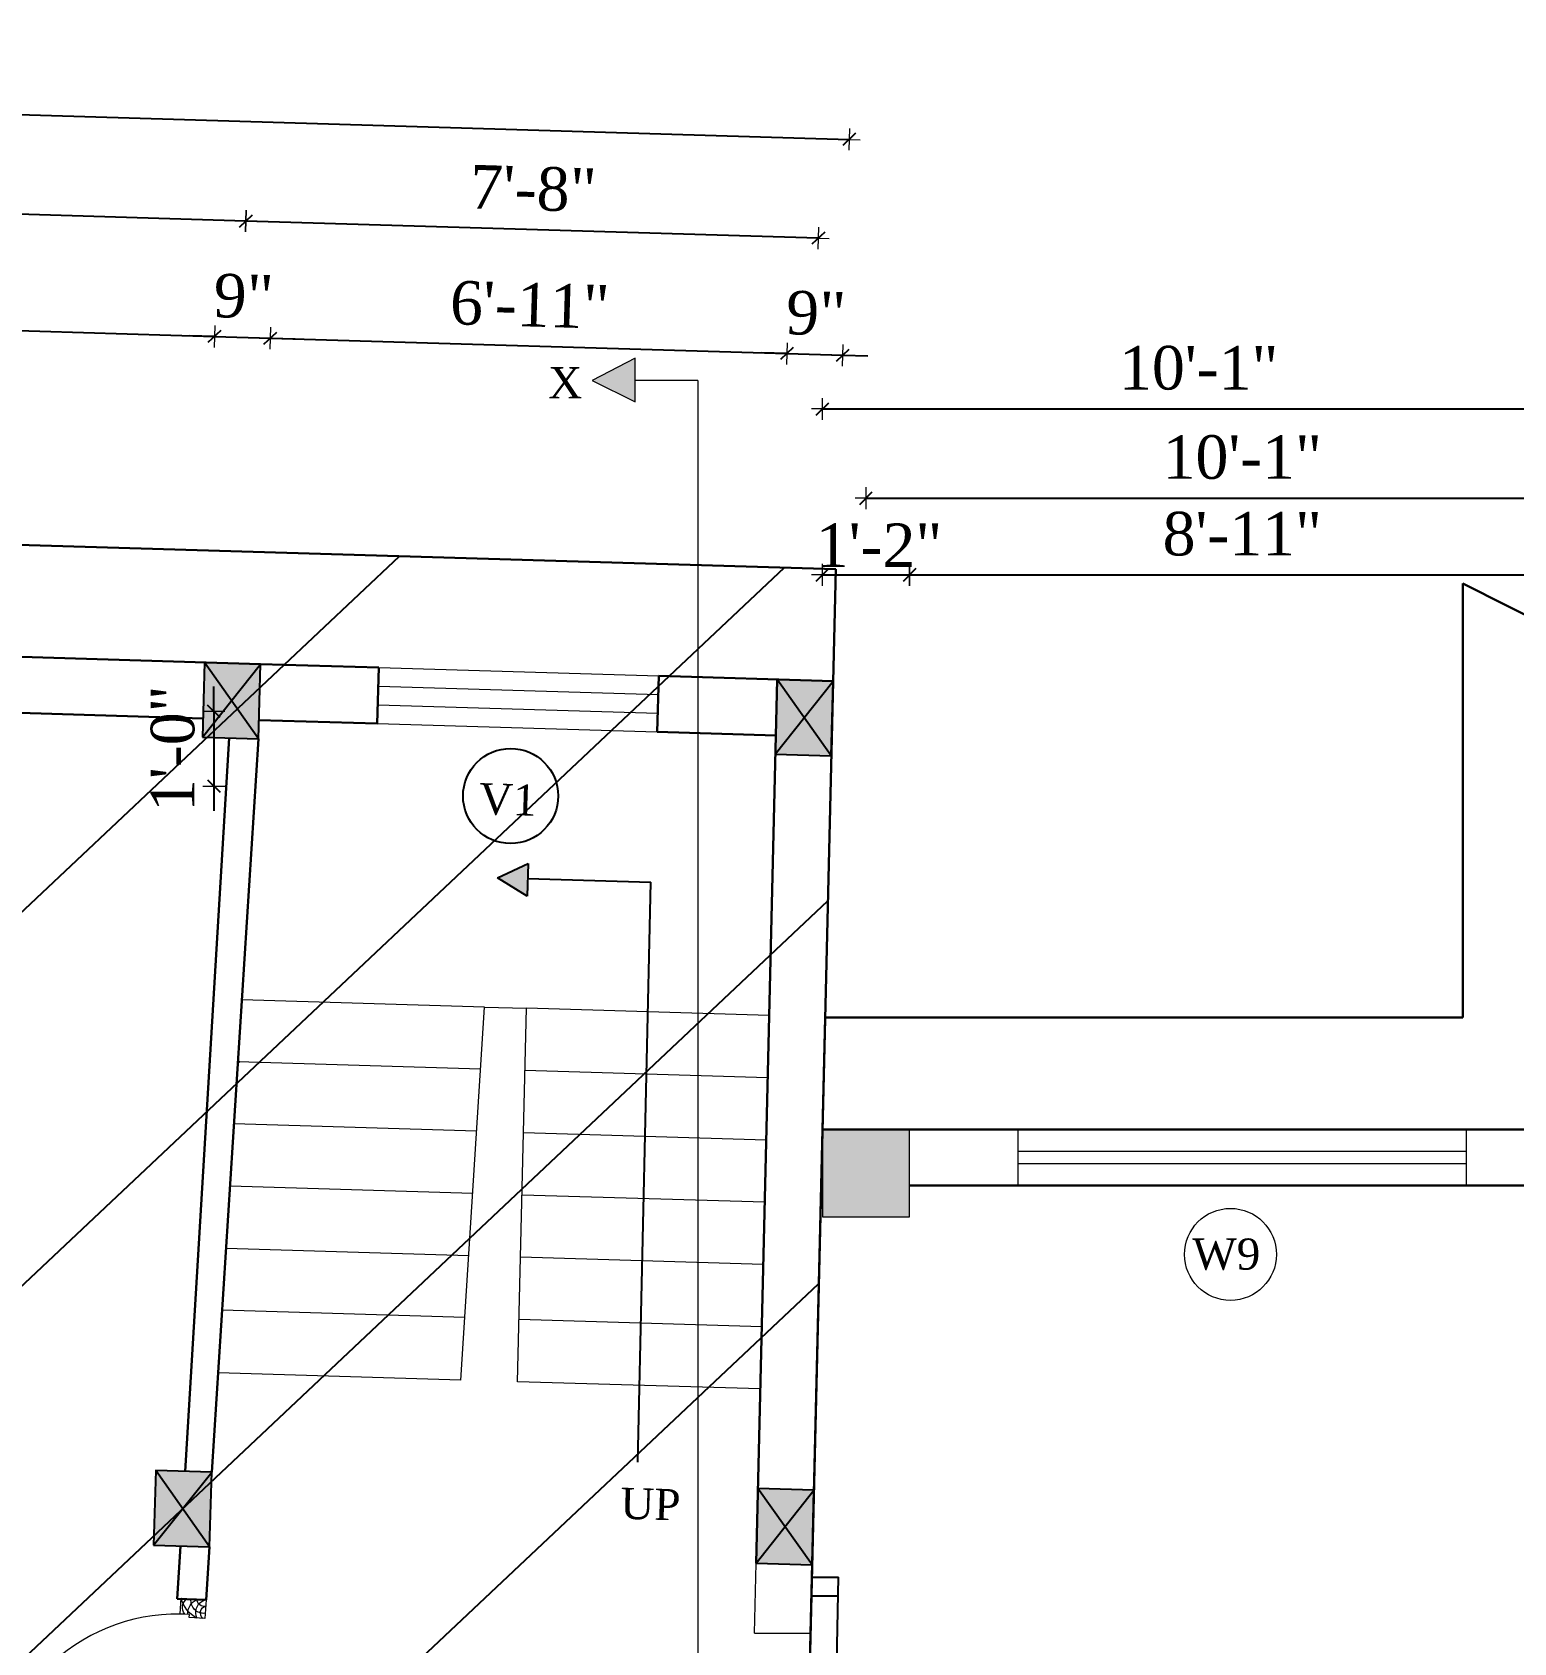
# Model space of a CAD drawing. Header units: inches. Extents: x 4069 to 291496, y -47643 to 12535.
# Drawn here: x 121322.4 to 121560.4, y -23113.2 to -22854.5 of the extents above; entities that cross this region are included whole.
import ezdxf

# ---------------------------------------------------------------- set-up
doc = ezdxf.new("R2010")
doc.units = ezdxf.units.IN
doc.header["$LTSCALE"] = 5
doc.header["$MEASUREMENT"] = 0
for name, color, linetype, lineweight in [('A-WALL', 7, 'Continuous', 9), ('Dimension', 7, 'Continuous', 18), ('DOOR', 62, 'Continuous', 0), ('Dw', 2, 'Continuous', 18), ('tefriş', 30, 'Continuous', 9)]:
    doc.layers.add(name, color=color, linetype=linetype, lineweight=lineweight)
doc.layers.add('dim line', color=7, linetype='Continuous', lineweight=15, true_color=0xfab2b2)
doc.layers.add('TEXT', color=6, linetype='Continuous')
doc.layers.add('WALL', color=7, linetype='Continuous')
doc.styles.add('ordinary', font='times.ttf')
doc.dimstyles.new('Copy of 96', dxfattribs={"dimtxt": 7, "dimasz": 4, "dimexe": 0.5, "dimexo": 0.5, "dimgap": 3, "dimtad": 1, "dimdec": 1, "dimzin": 11, "dimdsep": 46, "dimlunit": 4, "dimtxsty": 'ordinary', "dimblk": 'OBLIQUE', "dimcen": 0.09, "dimse1": 1, "dimse2": 1, "dimclrt": 6, "dimazin": 0, "dimtfac": 1, "dimtdec": 1, "dimtix": 1, "dimtmove": 2, "dimatfit": 3, "dimldrblk": 'leader', "dimfxl": 0.5, "dimfxlon": 1, "dimtolj": 1, "dimtzin": 0, "dimarcsym": 0})

# ---------------------------------------------------------------- blocks, each defined once
blk = doc.blocks.new('C1a')
at = {"color": 1, "ltscale": 5}
for p, q in [((18657.75, 4625.76), (18648.75, 4625.76)), ((18648.75, 4625.76), (18648.82, 4613.76)), ((18657.82, 4613.76), (18657.75, 4625.76)), ((18648.82, 4613.76), (18657.82, 4613.76))]:
    blk.add_line(p, q, dxfattribs=at)
blk = doc.blocks.new('A$C27B36B59')
at = {"layer": 'DOOR'}
for p, q in [((0, 4), (0, 0)), ((2.5, 4), (0, 4)), ((2.5, 2.5), (2.5, 4)), ((0, 0), (3, 0)), ((3, 2.5), (2.5, 2.5)), ((3, 0), (3, 2.5))]:
    blk.add_line(p, q, dxfattribs=at)
for centre, radius, start, end in [((-1.4, -0.54), 4.75, 22.1411, 72.838), ((1.34, 2.09), 1.64, 45.138, 144.8948), ((2.21, 0.3), 2.49, 83.3149, 152.658), ((0.13, 0.37), 2.05, 349.4875, 93.6805), ((1.96, -0.47), 2.01, 58.7447, 166.495), ((-0.06, 0.32), 1.13, 343.542, 86.947), ((2.08, -0.4), 1.17, 38.2816, 160.1519)]:
    blk.add_arc(centre, radius, start, end, dxfattribs=at)
blk = doc.blocks.new('D2')
at = {"layer": 'DOOR'}
for p, q in [((74473.95, 24047.59), (74473.95, 24018.09)), ((74473.95, 24047.59), (74475.45, 24047.59)), ((74475.45, 24047.59), (74475.45, 24018.13))]:
    blk.add_line(p, q, dxfattribs=at)
blk.add_arc((74473.95, 24047.59), 29.5, 180, 272.9146, dxfattribs=at)
at = {"layer": 'DOOR', "xscale": -1, "rotation": 180}
blk.add_blockref('A$C27B36B59', (74441.95, 24050.09), dxfattribs=at)
at = {"layer": 'DOOR', "rotation": 180}
blk.add_blockref('A$C27B36B59', (74477.95, 24050.09), dxfattribs=at)
blk = doc.blocks.new('oblique')
at = {"color": 0, "lineweight": -2}
blk.add_line((0.25, 0.25), (-0.25, -0.25), dxfattribs=at)
at = {"layer": 'dim line', "lineweight": 9}
for p, q in [((-0.4375, 0), (0.4375, 0)), ((0, 0.4375), (0, -0.4375))]:
    blk.add_line(p, q, dxfattribs=at)
blk = doc.blocks.new('*D3248')
at = {"layer": 'A-WALL', "color": 0, "lineweight": -2, "ltscale": 50, "transparency": 16777216}
blk.add_line((121196.74, -22898.76), (121351.67, -22903.38), dxfattribs=at)
at = {"layer": 'Defpoints', "color": 0, "ltscale": 50, "transparency": 16777216}
for p in [(121351.67, -22903.38), (121195.18, -22951.11), (121350.11, -22955.73)]:
    blk.add_point(p, dxfattribs=at)
at = {"layer": 'A-WALL', "color": 0, "lineweight": -2, "ltscale": 50, "transparency": 16777216, "xscale": 4, "yscale": 4, "zscale": 4}
for p, rotation in [((121196.74, -22898.76), 178.2899854281422), ((121351.67, -22903.38), 358.2899854281421)]:
    blk.add_blockref('oblique', p, dxfattribs=dict(at, rotation=rotation))
at = {"layer": 'A-WALL', "color": 6, "ltscale": 50, "transparency": 16777216, "insert": (121274.4, -22894.57), "char_height": 7, "attachment_point": 5, "rotation": 358.29, "style": 'ordinary'}
blk.add_mtext('\\A1;12\'-11"', dxfattribs=at)
blk = doc.blocks.new('_OBLIQUE')
at = {"color": 0, "linetype": 'ByBlock'}
blk.add_line((-0.5, -0.5), (0.5, 0.5), dxfattribs=at)
blk = doc.blocks.new('leader')
at = {"layer": 'Dimension'}
for p, q in [((0, -4.328), (0, 4.328)), ((-4.424, 0), (4.424, 0))]:
    blk.add_line(p, q, dxfattribs=at)
blk = doc.blocks.new('*D3249')
at = {"layer": 'A-WALL', "color": 0, "lineweight": -2, "ltscale": 50, "transparency": 16777216}
for p, q in [((121351.67, -22903.38), (121347.68, -22903.26)), ((121351.67, -22903.38), (121360.67, -22903.65)), ((121360.67, -22903.65), (121364.67, -22903.77))]:
    blk.add_line(p, q, dxfattribs=at)
at = {"layer": 'Defpoints', "color": 0, "ltscale": 50, "transparency": 16777216}
for p in [(121360.67, -22903.65), (121350.11, -22955.73), (121359.11, -22956)]:
    blk.add_point(p, dxfattribs=at)
at = {"layer": 'A-WALL', "color": 0, "lineweight": -2, "ltscale": 50, "transparency": 16777216, "xscale": 4, "yscale": 4, "zscale": 4}
for p, rotation in [((121351.67, -22903.38), 358.2899854281421), ((121360.67, -22903.65), 178.2899854281422)]:
    blk.add_blockref('oblique', p, dxfattribs=dict(at, rotation=rotation))
at = {"layer": 'A-WALL', "color": 6, "ltscale": 50, "transparency": 16777216, "insert": (121356.37, -22896.95), "char_height": 7, "attachment_point": 5, "rotation": 358.29, "style": 'ordinary'}
blk.add_mtext('\\A1;9"', dxfattribs=at)
blk = doc.blocks.new('*D3250')
at = {"layer": 'A-WALL', "color": 0, "lineweight": -2, "ltscale": 50, "transparency": 16777216}
blk.add_line((121360.67, -22903.65), (121443.63, -22906.13), dxfattribs=at)
at = {"layer": 'Defpoints', "color": 0, "ltscale": 50, "transparency": 16777216}
for p in [(121443.63, -22906.13), (121359.11, -22956), (121442.07, -22958.48)]:
    blk.add_point(p, dxfattribs=at)
at = {"layer": 'A-WALL', "color": 0, "lineweight": -2, "ltscale": 50, "transparency": 16777216, "xscale": 4, "yscale": 4, "zscale": 4}
for p, rotation in [((121360.67, -22903.65), 178.2899854281422), ((121443.63, -22906.13), 358.2899854281421)]:
    blk.add_blockref('oblique', p, dxfattribs=dict(at, rotation=rotation))
at = {"layer": 'A-WALL', "color": 6, "ltscale": 50, "transparency": 16777216, "insert": (121402.35, -22898.33), "char_height": 7, "attachment_point": 5, "rotation": 358.29, "style": 'ordinary'}
blk.add_mtext('\\A1;6\'-11"', dxfattribs=at)
blk = doc.blocks.new('*D3251')
at = {"layer": 'A-WALL', "color": 0, "lineweight": -2, "ltscale": 50, "transparency": 16777216}
for p, q in [((121443.63, -22906.13), (121439.64, -22906.01)), ((121443.63, -22906.13), (121452.63, -22906.4)), ((121452.63, -22906.4), (121456.63, -22906.52))]:
    blk.add_line(p, q, dxfattribs=at)
at = {"layer": 'Defpoints', "color": 0, "ltscale": 50, "transparency": 16777216}
for p in [(121452.63, -22906.4), (121442.07, -22958.48), (121451.07, -22958.75)]:
    blk.add_point(p, dxfattribs=at)
at = {"layer": 'A-WALL', "color": 0, "lineweight": -2, "ltscale": 50, "transparency": 16777216, "xscale": 4, "yscale": 4, "zscale": 4}
for p, rotation in [((121443.63, -22906.13), 358.2899854281421), ((121452.63, -22906.4), 178.2899854281422)]:
    blk.add_blockref('oblique', p, dxfattribs=dict(at, rotation=rotation))
at = {"layer": 'A-WALL', "color": 6, "ltscale": 50, "transparency": 16777216, "insert": (121448.33, -22899.69), "char_height": 7, "attachment_point": 5, "rotation": 358.29, "style": 'ordinary'}
blk.add_mtext('\\A1;9"', dxfattribs=at)
blk = doc.blocks.new('*D3252')
at = {"layer": 'A-WALL', "color": 0, "lineweight": -2, "ltscale": 50, "transparency": 16777216}
blk.add_line((121448.69, -22887.59), (121356.73, -22884.85), dxfattribs=at)
at = {"layer": 'Defpoints', "color": 0, "ltscale": 50, "transparency": 16777216}
for p in [(121356.73, -22884.85), (121354.61, -22955.87), (121446.57, -22958.61)]:
    blk.add_point(p, dxfattribs=at)
at = {"layer": 'A-WALL', "color": 0, "lineweight": -2, "ltscale": 50, "transparency": 16777216, "xscale": 4, "yscale": 4, "zscale": 4}
for p, rotation in [((121356.73, -22884.85), 178.2899854281389), ((121448.69, -22887.59), 358.2899854281389)]:
    blk.add_blockref('oblique', p, dxfattribs=dict(at, rotation=rotation))
at = {"layer": 'A-WALL', "color": 6, "ltscale": 50, "transparency": 16777216, "insert": (121402.91, -22879.65), "char_height": 7, "attachment_point": 5, "rotation": 358.29, "style": 'ordinary'}
blk.add_mtext('\\A1;7\'-8"', dxfattribs=at)
blk = doc.blocks.new('*D3253')
at = {"layer": 'A-WALL', "color": 0, "lineweight": -2, "ltscale": 50, "transparency": 16777216}
blk.add_line((121356.73, -22884.85), (121192.8, -22879.96), dxfattribs=at)
at = {"layer": 'Defpoints', "color": 0, "ltscale": 50, "transparency": 16777216}
for p in [(121192.8, -22879.96), (121190.68, -22950.97), (121354.61, -22955.87)]:
    blk.add_point(p, dxfattribs=at)
at = {"layer": 'A-WALL', "color": 0, "lineweight": -2, "ltscale": 50, "transparency": 16777216, "xscale": 4, "yscale": 4, "zscale": 4}
for p, rotation in [((121192.8, -22879.96), 178.2899854281422), ((121356.73, -22884.85), 358.2899854281421)]:
    blk.add_blockref('oblique', p, dxfattribs=dict(at, rotation=rotation))
at = {"layer": 'A-WALL', "color": 6, "ltscale": 50, "transparency": 16777216, "insert": (121274.96, -22875.84), "char_height": 7, "attachment_point": 5, "rotation": 358.29, "style": 'ordinary'}
blk.add_mtext('\\A1;13\'-8"', dxfattribs=at)
blk = doc.blocks.new('*D3255')
at = {"layer": 'A-WALL', "color": 0, "lineweight": -2, "ltscale": 50, "transparency": 16777216}
blk.add_line((121074.83, -22860.41), (121453.66, -22871.72), dxfattribs=at)
at = {"layer": 'Defpoints', "color": 0, "ltscale": 50, "transparency": 16777216}
for p in [(121453.66, -22871.72), (121072.24, -22947.44), (121451.07, -22958.75)]:
    blk.add_point(p, dxfattribs=at)
at = {"layer": 'A-WALL', "color": 0, "lineweight": -2, "ltscale": 50, "transparency": 16777216, "xscale": 4, "yscale": 4, "zscale": 4}
for p, rotation in [((121074.83, -22860.41), 178.2899854281422), ((121453.66, -22871.72), 358.2899854281421)]:
    blk.add_blockref('oblique', p, dxfattribs=dict(at, rotation=rotation))
at = {"layer": 'A-WALL', "color": 6, "ltscale": 50, "transparency": 16777216, "insert": (121264.45, -22859.5), "char_height": 7, "attachment_point": 5, "rotation": 358.29, "style": 'ordinary'}
blk.add_mtext('\\A1;31\'-7"', dxfattribs=at)
blk = doc.blocks.new('*D3265')
at = {"layer": 'A-WALL', "color": 0, "lineweight": -2, "ltscale": 50, "transparency": 16777216}
for p, q in [((121351.58, -22963.6), (121351.58, -22959.6)), ((121351.58, -22963.6), (121351.58, -22975.6)), ((121351.58, -22975.6), (121351.58, -22979.6))]:
    blk.add_line(p, q, dxfattribs=at)
at = {"layer": 'Defpoints', "color": 0, "ltscale": 50, "transparency": 16777216}
for p in [(121279.98, -22963.6), (121280.05, -22975.6), (121351.58, -22975.6)]:
    blk.add_point(p, dxfattribs=at)
at = {"layer": 'A-WALL', "color": 0, "lineweight": -2, "ltscale": 50, "transparency": 16777216, "xscale": 4, "yscale": 4, "zscale": 4}
for p, rotation in [((121351.58, -22963.6), 270), ((121351.58, -22975.6), 90)]:
    blk.add_blockref('oblique', p, dxfattribs=dict(at, rotation=rotation))
at = {"layer": 'A-WALL', "color": 6, "ltscale": 50, "transparency": 16777216, "insert": (121345.01, -22969.6), "char_height": 7, "attachment_point": 5, "rotation": 90, "style": 'ordinary'}
blk.add_mtext('\\A1;1\'-0"', dxfattribs=at)
blk = doc.blocks.new('x-x')
at = {"ltscale": 5}
for points in [[(11364.03, -701.52), (11364.03, -694.51), (11357.15, -698.09)], [(11364.03, -1135.52), (11364.03, -1128.51), (11357.15, -1132.09)]]:
    blk.add_hatch(color=256, dxfattribs=at).paths.add_polyline_path(points)
for p, q in [((11364.03, -694.51), (11357.15, -698.09)), ((11364.03, -701.52), (11364.03, -694.51)), ((11357.15, -698.09), (11364.03, -701.52)), ((11374.13, -698.09), (11364.03, -698.09)), ((11374.13, -698.09), (11374.13, -1132.09)), ((11364.03, -1128.51), (11357.15, -1132.09)), ((11364.03, -1135.52), (11364.03, -1128.51)), ((11357.15, -1132.09), (11364.03, -1135.52)), ((11374.13, -1132.09), (11364.03, -1132.09))]:
    blk.add_line(p, q, dxfattribs=at)
at = {"layer": 'A-WALL', "color": 1, "ltscale": 5}
blk.add_line((11374.13, -1120.09), (11374.13, -1132.09), dxfattribs=at)
at = {"layer": 'TEXT', "style": 'ordinary'}
for p in [(11350.08, -700.97), (11350.08, -1134.1)]:
    blk.add_text('X', height=5, dxfattribs=at).set_placement(p)
blk = doc.blocks.new('*D4979')
at = {"layer": 'A-WALL', "color": 0, "lineweight": -2, "ltscale": 50, "transparency": 16777216}
blk.add_line((121449.36, -22941.67), (121463.36, -22941.67), dxfattribs=at)
at = {"layer": 'Defpoints', "color": 0, "ltscale": 50, "transparency": 16777216}
for p in [(121463.36, -22941.67), (121449.36, -23030.78), (121463.36, -23030.78)]:
    blk.add_point(p, dxfattribs=at)
at = {"layer": 'A-WALL', "color": 0, "lineweight": -2, "ltscale": 50, "transparency": 16777216, "xscale": 4, "yscale": 4, "zscale": 4, "rotation": 180}
blk.add_blockref('oblique', (121449.36, -22941.67), dxfattribs=at)
at = {"layer": 'A-WALL', "color": 0, "lineweight": -2, "ltscale": 50, "transparency": 16777216, "xscale": 4, "yscale": 4, "zscale": 4}
blk.add_blockref('oblique', (121463.36, -22941.67), dxfattribs=at)
at = {"layer": 'A-WALL', "color": 6, "ltscale": 50, "transparency": 16777216, "insert": (121458.45, -22936.92), "char_height": 7, "attachment_point": 5, "style": 'ordinary'}
blk.add_mtext('\\A1;1\'-2"', dxfattribs=at)
blk = doc.blocks.new('*D4980')
at = {"layer": 'A-WALL', "color": 0, "lineweight": -2, "ltscale": 5, "transparency": 16777216}
blk.add_line((121463.36, -22941.67), (121570.25, -22941.67), dxfattribs=at)
at = {"layer": 'Defpoints', "color": 0, "ltscale": 5, "transparency": 16777216}
for p in [(121570.25, -22941.67), (121570.25, -22959.4), (121463.36, -23030.78)]:
    blk.add_point(p, dxfattribs=at)
at = {"layer": 'A-WALL', "color": 0, "lineweight": -2, "ltscale": 5, "transparency": 16777216, "xscale": 4, "yscale": 4, "zscale": 4, "rotation": 180}
blk.add_blockref('oblique', (121463.36, -22941.67), dxfattribs=at)
at = {"layer": 'A-WALL', "color": 0, "lineweight": -2, "ltscale": 5, "transparency": 16777216, "xscale": 4, "yscale": 4, "zscale": 4}
blk.add_blockref('oblique', (121570.25, -22941.67), dxfattribs=at)
at = {"layer": 'A-WALL', "color": 6, "ltscale": 5, "transparency": 16777216, "insert": (121516.8, -22935.11), "char_height": 7, "attachment_point": 5, "style": 'ordinary'}
blk.add_mtext('\\A1;8\'-11"', dxfattribs=at)
blk = doc.blocks.new('*D4986')
at = {"layer": 'A-WALL', "color": 0, "lineweight": -2, "ltscale": 5, "transparency": 16777216}
blk.add_line((121456.36, -22929.36), (121577.25, -22929.36), dxfattribs=at)
at = {"layer": 'Defpoints', "color": 0, "ltscale": 5, "transparency": 16777216}
for p in [(121577.25, -22929.36), (121456.36, -23037.78), (121577.25, -23037.78)]:
    blk.add_point(p, dxfattribs=at)
at = {"layer": 'A-WALL', "color": 0, "lineweight": -2, "ltscale": 5, "transparency": 16777216, "xscale": 4, "yscale": 4, "zscale": 4, "rotation": 180}
blk.add_blockref('oblique', (121456.36, -22929.36), dxfattribs=at)
at = {"layer": 'A-WALL', "color": 0, "lineweight": -2, "ltscale": 5, "transparency": 16777216, "xscale": 4, "yscale": 4, "zscale": 4}
blk.add_blockref('oblique', (121577.25, -22929.36), dxfattribs=at)
at = {"layer": 'A-WALL', "color": 6, "ltscale": 5, "transparency": 16777216, "insert": (121516.8, -22922.8), "char_height": 7, "attachment_point": 5, "style": 'ordinary'}
blk.add_mtext('\\A1;10\'-1"', dxfattribs=at)
blk = doc.blocks.new('*D4988')
at = {"layer": 'A-WALL', "color": 0, "lineweight": -2, "ltscale": 5, "transparency": 16777216}
blk.add_line((121449.36, -22915.02), (121570.25, -22915.02), dxfattribs=at)
at = {"layer": 'Defpoints', "color": 0, "ltscale": 5, "transparency": 16777216}
for p in [(121570.25, -22915.02), (121570.25, -22959.4), (121449.36, -23030.78)]:
    blk.add_point(p, dxfattribs=at)
at = {"layer": 'A-WALL', "color": 0, "lineweight": -2, "ltscale": 5, "transparency": 16777216, "xscale": 4, "yscale": 4, "zscale": 4, "rotation": 180}
blk.add_blockref('oblique', (121449.36, -22915.02), dxfattribs=at)
at = {"layer": 'A-WALL', "color": 0, "lineweight": -2, "ltscale": 5, "transparency": 16777216, "xscale": 4, "yscale": 4, "zscale": 4}
blk.add_blockref('oblique', (121570.25, -22915.02), dxfattribs=at)
at = {"layer": 'A-WALL', "color": 6, "ltscale": 5, "transparency": 16777216, "insert": (121509.8, -22908.46), "char_height": 7, "attachment_point": 5, "style": 'ordinary'}
blk.add_mtext('\\A1;10\'-1"', dxfattribs=at)

msp = doc.modelspace()

# ---------------------------------------------------------------- hatches: boundary and pattern name
at = {"layer": 'WALL', "linetype": 'ByBlock', "ltscale": 5, "true_color": 0xf8991e}
h = msp.add_hatch(dxfattribs=at)
h.set_pattern_fill('ANSI31', color=30, scale=350, angle=-1.7100146)
h.set_pattern_definition([(43.29, (113657.198, -20478.012), (-29.99899, 31.8453), [])])
h.paths.add_polyline_path([(120852.39138, -23309.0368), (121082.98856, -22929.74913), (121451.49302, -22940.75055), (121442.16303, -23326.64399)])
h = msp.add_hatch(color=30, dxfattribs=at)
h.dxf.hatch_style = 1
h.paths.add_polyline_path([(121354.43039, -22961.86352), (121349.75335, -22967.72656), (121358.74934, -22967.99513)])
h.paths.add_polyline_path([(121358.74934, -22967.99513), (121359.10743, -22956.00047), (121354.43039, -22961.86352)])
h.paths.add_polyline_path([(121354.43039, -22961.86352), (121359.10743, -22956.00047), (121350.11144, -22955.7319)])
h.paths.add_polyline_path([(121350.11144, -22955.7319), (121349.75335, -22967.72656), (121354.43039, -22961.86352)])
h = msp.add_hatch(color=30, dxfattribs=at)
h.dxf.hatch_style = 1
h.paths.add_polyline_path([(121450.78223, -22970.7427), (121446.4263, -22964.60998), (121441.78606, -22970.47413)])
h.paths.add_polyline_path([(121450.78223, -22970.7427), (121451.06654, -22958.74584), (121446.4263, -22964.60998)])
h.paths.add_polyline_path([(121451.06654, -22958.74584), (121442.07038, -22958.47727), (121446.4263, -22964.60998)])
h.paths.add_polyline_path([(121446.4263, -22964.60998), (121442.07038, -22958.47727), (121441.78606, -22970.47413)])
at = {"layer": 'WALL', "linetype": 'ByBlock', "ltscale": 5}
msp.add_hatch(color=2, dxfattribs=at).paths.add_polyline_path([(121397.13314, -22990.31551), (121402.06381, -22988.05905), (121401.9072, -22993.30496)])
at = {"layer": 'WALL', "linetype": 'ByBlock', "ltscale": 5, "true_color": 0xf8991e}
h = msp.add_hatch(color=30, dxfattribs=at)
h.dxf.hatch_style = 1
h.paths.add_polyline_path([(121449.3593, -23044.78323), (121463.3593, -23044.78323), (121463.3593, -23030.78323), (121449.3593, -23030.78323)])
h = msp.add_hatch(color=30, dxfattribs=at)
h.dxf.hatch_style = 1
h.paths.add_polyline_path([(121346.59655, -23091.68756), (121341.91951, -23097.55061), (121350.9155, -23097.81917)])
h.paths.add_polyline_path([(121350.9155, -23097.81917), (121351.2736, -23085.82452), (121346.59655, -23091.68756)])
h.paths.add_polyline_path([(121346.59655, -23091.68756), (121351.2736, -23085.82452), (121342.2776, -23085.55595)])
h.paths.add_polyline_path([(121342.2776, -23085.55595), (121341.91951, -23097.55061), (121346.59655, -23091.68756)])
h = msp.add_hatch(color=30, dxfattribs=at)
h.dxf.hatch_style = 1
h.paths.add_polyline_path([(121447.70212, -23100.70867), (121443.3462, -23094.57595), (121438.70596, -23100.44009)])
h.paths.add_polyline_path([(121447.70212, -23100.70867), (121447.98644, -23088.71181), (121443.3462, -23094.57595)])
h.paths.add_polyline_path([(121447.98644, -23088.71181), (121438.99027, -23088.44323), (121443.3462, -23094.57595)])
h.paths.add_polyline_path([(121443.3462, -23094.57595), (121438.99027, -23088.44323), (121438.70596, -23100.44009)])

# ---------------------------------------------------------------- linework, layer by layer
at = {"color": 1, "ltscale": 5}
for p, q in [((121349.75335, -22967.72656), (121359.10743, -22956.00047)), ((121358.74934, -22967.99513), (121350.11144, -22955.7319)), ((121441.78606, -22970.47413), (121451.06654, -22958.74584)), ((121450.78223, -22970.7427), (121442.07038, -22958.47727)), ((121355.79008, -23019.92987), (121355.45566, -23019.90866)), ((121341.91951, -23097.55061), (121351.2736, -23085.82452)), ((121350.9155, -23097.81917), (121342.2776, -23085.55595)), ((121438.70596, -23100.44009), (121447.98644, -23088.71181)), ((121447.70212, -23100.70867), (121438.99027, -23088.44323))]:
    msp.add_line(p, q, dxfattribs=at)
at = {"layer": 'A-WALL', "lineweight": 30}
for p, q in [((121451.49302, -22940.75055), (121082.98856, -22929.74913)), ((121442.34747, -23326.6495), (121451.49302, -22940.75055)), ((121552.24557, -22943.0391), (121552.24557, -23012.78323)), ((121552.24557, -22943.0391), (121582.77176, -22958.56199)), ((121359.10743, -22956.00047), (121320.62458, -22954.8516)), ((121378.11276, -22956.56786), (121359.10743, -22956.00047)), ((121377.84419, -22965.56385), (121378.11276, -22956.56786)), ((121422.82415, -22966.9067), (121423.09272, -22957.9107)), ((121451.06654, -22958.74584), (121423.09272, -22957.9107)), ((121438.70596, -23100.44009), (121442.07038, -22958.47727)), ((121349.84287, -22964.7279), (121320.35601, -22963.84759)), ((121377.84419, -22965.56385), (121358.83886, -22964.99646)), ((121441.85714, -22967.47491), (121422.82415, -22966.9067)), ((121354.06883, -22967.85539), (121346.95812, -23085.69568)), ((121358.74934, -22967.99513), (121351.2736, -23085.82452)), ((121449.3593, -23030.78323), (121449.78589, -23012.78323)), ((121449.78589, -23012.78323), (121552.24557, -23012.78323)), ((121449.3593, -23030.78323), (121447.44175, -23111.69479)), ((121463.3593, -23030.78323), (121449.3593, -23030.78323)), ((121463.3593, -23030.78323), (121570.24557, -23030.78323)), ((121570.24557, -23039.78323), (121463.3593, -23039.78323)), ((121346.23499, -23097.67944), (121345.72278, -23106.16794)), ((121350.9155, -23097.81917), (121350.34475, -23106.30592)), ((121345.72278, -23106.16794), (121350.34475, -23106.30592))]:
    msp.add_line(p, q, dxfattribs=at)
at = {"layer": 'A-WALL', "ltscale": 5}
for p, q in [((121480.80244, -23039.78323), (121480.80244, -23030.78323)), ((121552.80244, -23039.78323), (121552.80244, -23030.78323)), ((121438.43923, -23111.69479), (121438.70596, -23100.44009)), ((121438.43923, -23111.69479), (121447.44175, -23111.69479))]:
    msp.add_line(p, q, dxfattribs=at)
msp.add_lwpolyline([(121449.3593, -23044.78323), (121463.3593, -23044.78323), (121463.3593, -23030.78323), (121449.3593, -23030.78323)], close=True, dxfattribs=at)
msp.add_circle((121514.90052, -23050.82666), 7.38406, dxfattribs=at)
at = {"layer": 'Dw', "color": 3}
for p, q in [((121378.11276, -22956.56786), (121423.09272, -22957.9107)), ((121378.02324, -22959.56653), (121423.0032, -22960.90937)), ((121377.93371, -22962.56519), (121422.91367, -22963.90803)), ((121377.84419, -22965.56385), (121422.82415, -22966.9067)), ((121552.80244, -23034.28323), (121480.80244, -23034.28323)), ((121552.80244, -23036.28323), (121480.80244, -23036.28323))]:
    msp.add_line(p, q, dxfattribs=at)
at = {"layer": 'tefriş', "ltscale": 5}
for p, q in [((121395.07112, -23011.09812), (121356.08849, -23009.93433)), ((121391.26989, -23071.01137), (121395.07112, -23011.09812)), ((121395.07112, -23011.09812), (121401.80832, -23011.29926)), ((121400.38672, -23071.28431), (121401.80832, -23011.29926)), ((121440.79095, -23012.46306), (121401.80832, -23011.29926)), ((121394.43829, -23021.07245), (121355.45566, -23019.90866)), ((121440.55396, -23022.46309), (121401.57133, -23021.29929)), ((121393.80546, -23031.04678), (121354.82283, -23029.88299)), ((121440.31704, -23032.46009), (121401.33441, -23031.29629)), ((121393.17264, -23041.02111), (121354.19001, -23039.85732)), ((121440.08016, -23042.4552), (121401.09753, -23041.2914)), ((121392.53697, -23051.04029), (121353.55434, -23049.87649)), ((121439.84319, -23052.4541), (121400.86056, -23051.2903)), ((121391.90699, -23060.96977), (121352.92435, -23059.80597)), ((121439.60627, -23062.4511), (121400.62364, -23061.2873)), ((121391.26989, -23071.01137), (121352.28726, -23069.84758)), ((121439.36935, -23072.4481), (121400.38672, -23071.28431))]:
    msp.add_line(p, q, dxfattribs=at)
at = {"layer": 'TEXT'}
msp.add_circle((121399.26385, -22977.19707), 7.64038, dxfattribs=at)
at = {"layer": 'WALL', "color": 2, "linetype": 'ByBlock', "ltscale": 5}
for p, q in [((121397.13314, -22990.31551), (121402.06381, -22988.05905)), ((121402.06381, -22988.05905), (121401.9072, -22993.30496)), ((121401.9072, -22993.30496), (121397.13314, -22990.31551)), ((121401.99212, -22990.46057), (121421.79328, -22991.05172)), ((121419.70478, -23084.21356), (121421.79328, -22991.05172))]:
    msp.add_line(p, q, dxfattribs=at)
at = {"layer": 'WALL', "color": 2, "linetype": 'ByBlock'}
for p, q in [((121447.65505, -23102.69479), (121451.94257, -23102.69479)), ((121450.94512, -23153.80141), (121451.94257, -23102.69479)), ((121447.58395, -23105.69479), (121451.88402, -23105.69479)), ((121446.44638, -23153.69479), (121447.44175, -23111.69479))]:
    msp.add_line(p, q, dxfattribs=at)
at = {"layer": 'WALL', "color": 2, "linetype": 'ByBlock', "ltscale": 5}
for points in [[(121349.75335, -22967.72656), (121358.74934, -22967.99513), (121359.10743, -22956.00047), (121350.11144, -22955.7319)], [(121442.07038, -22958.47727), (121441.78606, -22970.47413), (121450.78223, -22970.7427), (121451.06654, -22958.74584)], [(121341.91951, -23097.55061), (121350.9155, -23097.81917), (121351.2736, -23085.82452), (121342.2776, -23085.55595)], [(121438.99027, -23088.44323), (121438.70596, -23100.44009), (121447.70212, -23100.70867), (121447.98644, -23088.71181)]]:
    msp.add_lwpolyline(points, close=True, dxfattribs=at)

# ---------------------------------------------------------------- block references
at = {"layer": 'A-WALL', "color": 1}
msp.add_blockref('x-x', (110055.22637, -22212.34178), dxfattribs=at)
at = {"layer": 'WALL', "color": 2, "linetype": 'ByBlock', "ltscale": 5}
for p, rotation in [((102663.59312, -27025.68006), 358.2899854281387), ((102660.51301, -27155.64602), 358.2899854281578)]:
    msp.add_blockref('C1a', p, dxfattribs=dict(at, rotation=rotation))
at = {"layer": 'WALL', "color": 2, "linetype": 'ByBlock', "rotation": 266.1524916298333}
msp.add_blockref('D2', (102349.60655, 52781.63148), dxfattribs=at)

# ---------------------------------------------------------------- texts
at = {"layer": 'TEXT', "style": 'ordinary'}
for s, rotation, p in [('V1', 358.2903735, (121394.14166, -22980.10964)), ('UP', 358.2895973, (121416.82455, -23093.28654))]:
    msp.add_text(s, height=5, rotation=rotation, dxfattribs=at).set_placement(p)
msp.add_text('W9', height=5, dxfattribs=at).set_placement((121508.783, -23053.27078))

# ---------------------------------------------------------------- dimensions: what is measured, and where the dimension line sits
at = {"layer": 'A-WALL', "ltscale": 50}
for base, p1, p2, angle, picture, middle in [((121453.66467, -22871.71879), (121072.23533, -22947.43612), (121451.06654, -22958.74584), 358.2899854, '*D3255', (121264.44514, -22859.4962)), ((121192.80263, -22879.95514), (121354.60943, -22955.86619), (121190.68247, -22950.97227), 358.2899854, '*D3253', (121274.96189, -22875.84446)), ((121351.67428, -22903.38279), (121195.18047, -22951.10656), (121350.11144, -22955.7319), 178.2899854, '*D3248', (121274.40276, -22894.57301)), ((121360.67027, -22903.65136), (121350.11144, -22955.7319), (121359.10743, -22956.00047), 178.2899854, '*D3249', (121356.36835, -22896.94934)), ((121443.63322, -22906.12815), (121359.10743, -22956.00047), (121442.07038, -22958.47727), 178.2899854, '*D3250', (121402.34752, -22898.33211)), ((121452.62939, -22906.39673), (121442.07038, -22958.47727), (121451.06654, -22958.74584), 178.2899854, '*D3251', (121448.32738, -22899.69471)), ((121351.57537, -22975.60296), (121279.9766, -22963.60296), (121280.05041, -22975.60296), 90, '*D3265', (121345.01481, -22969.60296))]:
    dim = msp.add_linear_dim(base=base, p1=p1, p2=p2, angle=angle, dimstyle='Copy of 96', override={"dimdec": 0, "dimblk": 'oblique', "dimtdec": 0, "dimarcsym": 1}, dxfattribs=at)
    dim.commit()
    dim.dimension.update_dxf_attribs({"geometry": picture, "text_midpoint": middle})
dim = msp.add_aligned_dim(p1=(121446.56846, -22958.61156), p2=(121354.60943, -22955.86619), distance=-71.04877, dimstyle='Copy of 96', override={"dimdec": 0, "dimblk": 'oblique', "dimtdec": 0, "dimarcsym": 1}, dxfattribs=at)
dim.commit()
dim.dimension.update_dxf_attribs({"geometry": '*D3252', "text_midpoint": (121402.90519, -22879.65401)})
at = {"layer": 'A-WALL', "ltscale": 5}
for base, p1, p2, picture, middle in [((121570.24557, -22915.02284), (121449.3593, -23030.78323), (121570.24557, -22959.39983), '*D4988', (121509.80244, -22908.46228)), ((121577.24557, -22929.35735), (121456.3593, -23037.78323), (121577.24557, -23037.78323), '*D4986', (121516.80244, -22922.79679)), ((121570.24557, -22941.67173), (121463.3593, -23030.78323), (121570.24557, -22959.39983), '*D4980', (121516.80244, -22935.11117))]:
    dim = msp.add_linear_dim(base=base, p1=p1, p2=p2, dimstyle='Copy of 96', override={"dimdec": 0, "dimblk": 'oblique', "dimtdec": 0, "dimarcsym": 1}, dxfattribs=at)
    dim.commit()
    dim.dimension.update_dxf_attribs({"geometry": picture, "text_midpoint": middle})
at = {"layer": 'A-WALL', "ltscale": 50}
dim = msp.add_linear_dim(base=(121463.3593, -22941.67173), p1=(121449.3593, -23030.78323), p2=(121463.3593, -23030.78323), dimstyle='Copy of 96', override={"dimdec": 0, "dimblk": 'oblique', "dimtdec": 0, "dimarcsym": 1}, dxfattribs=at)
dim.commit()
dim.dimension.update_dxf_attribs({"geometry": '*D4979', "text_midpoint": (121458.44678, -22936.92173), "dimtype": 160})

doc.saveas('drawing.dxf')
